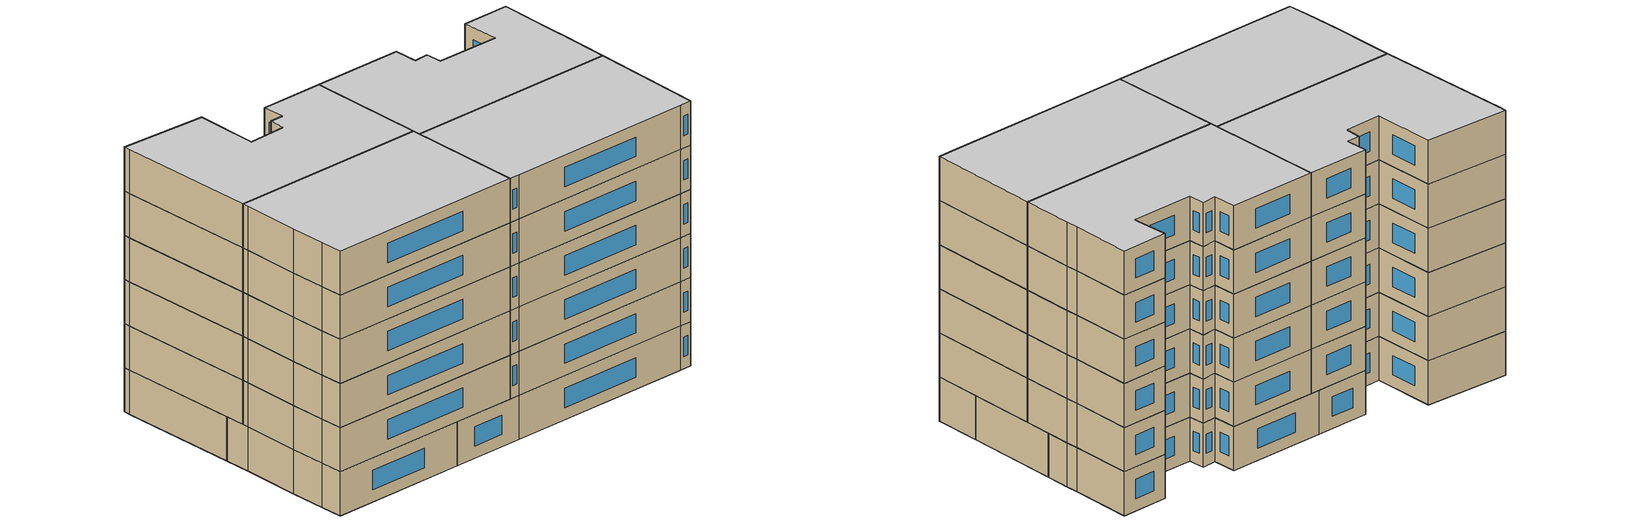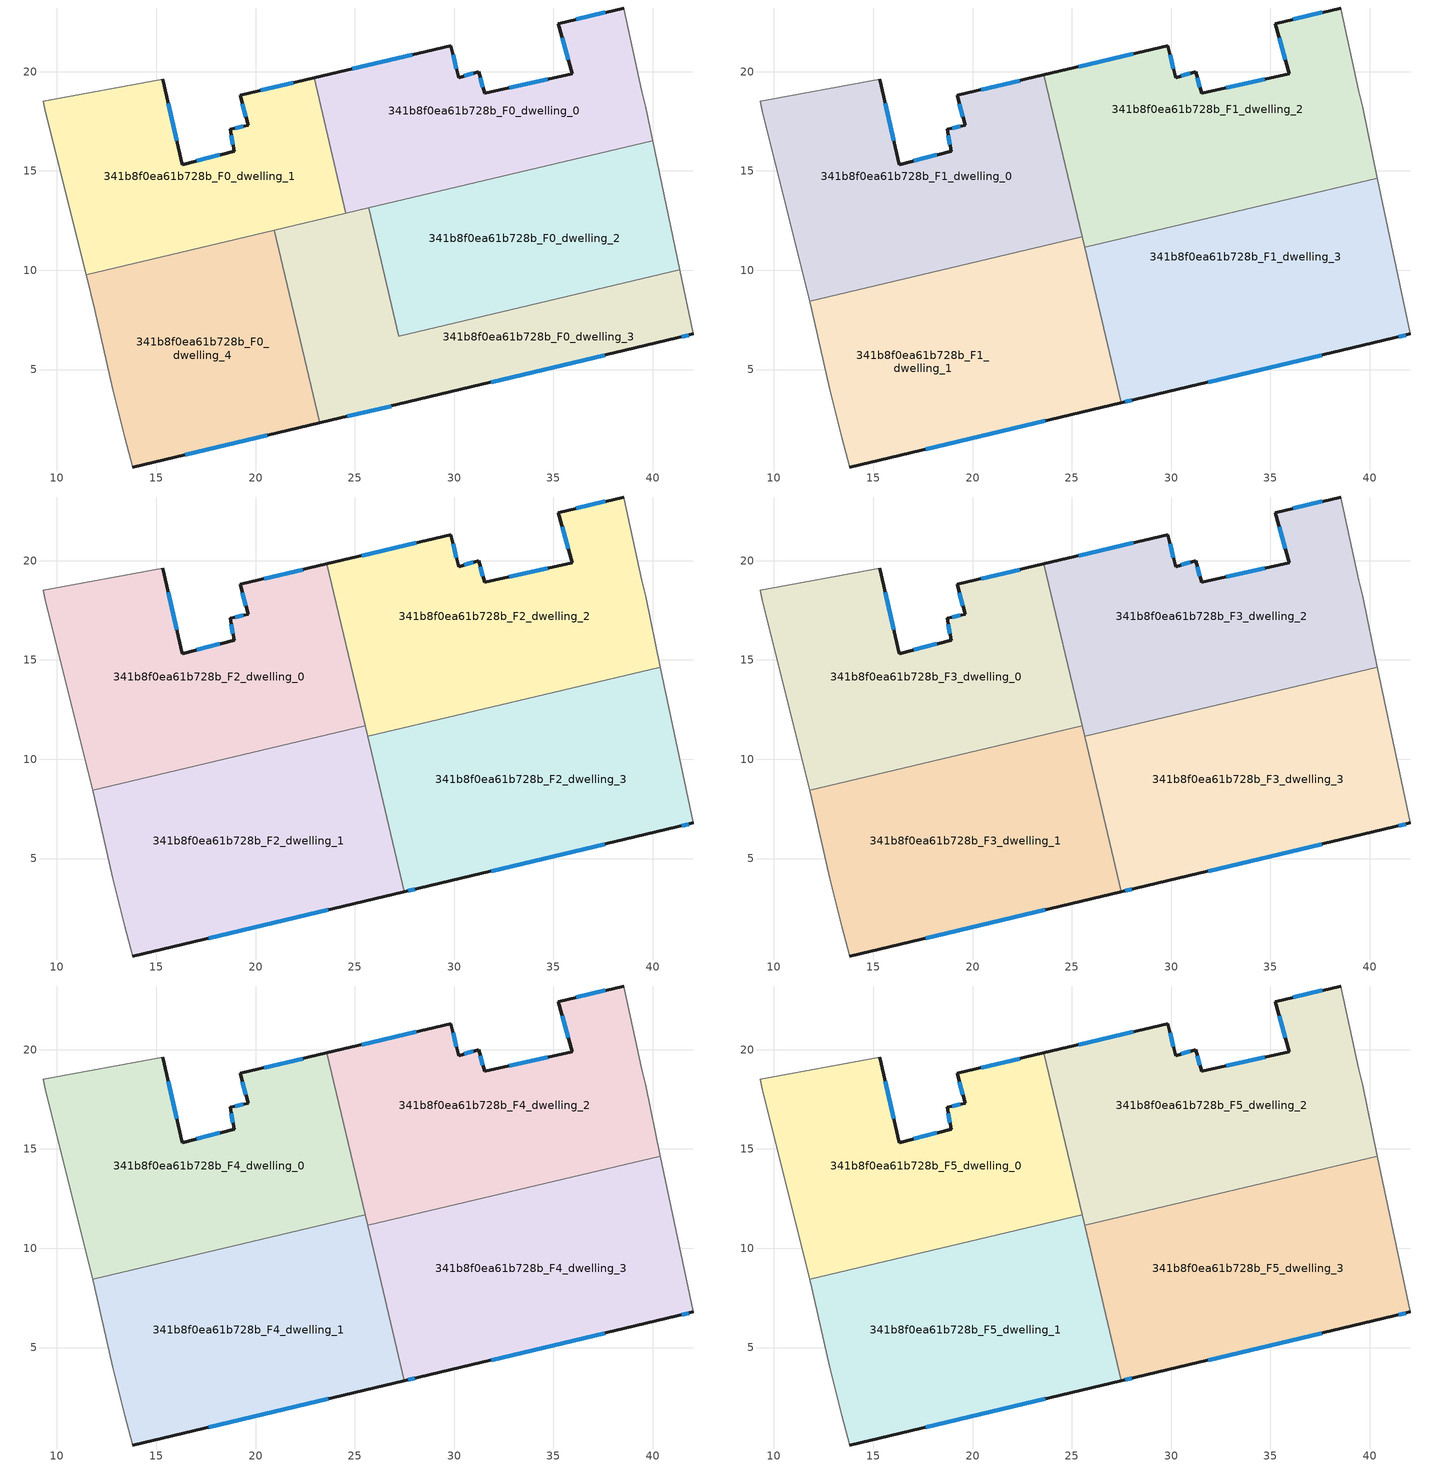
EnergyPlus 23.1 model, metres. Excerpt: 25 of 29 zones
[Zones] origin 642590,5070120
341b8f0ea61b728b_F0_dwelling_0
 floor ground (EU_floor_Construction): 39.99,16.51 39.64,18.2 39.44,19 38.54,23.21 35.23,22.41 35.94,19.91 31.53,18.91 31.23,20.01 30.23,19.71 29.83,21.31 22.95,19.69 24.55,12.87 z0
 wall outside (EU_wall_Construction): 22.95,19.69 29.83,21.31 30.23,19.71 31.23,20.01 31.53,18.91 35.94,19.91 35.23,22.41 38.54,23.21 z0:3
 wall to 341b8f0ea61b728b_F0_dwelling_1 (EU_wall_Construction): 24.55,12.87 22.95,19.69 z0:3
 wall adiabatic (EU_wall_Construction): 38.54,23.21 39.44,19 39.64,18.2 39.99,16.51 z0:3
 wall to 341b8f0ea61b728b_F0_dwelling_2 (EU_wall_Construction): 39.99,16.51 25.69,13.14 z0:3
 wall to 341b8f0ea61b728b_F0_dwelling_3 (EU_wall_Construction): 25.69,13.14 24.55,12.87 z0:3
 window (EU_Window_Construction): 24.88,20.14 27.9,20.85 / 29.94,20.86 30.12,20.15 / 30.51,19.79 30.95,19.92 / 31.32,19.7 31.45,19.21 / 32.77,19.19 34.7,19.62 / 35.74,20.61 35.43,21.71 / 36.16,22.63 37.61,22.98 z0.84:2.16
341b8f0ea61b728b_F0_dwelling_1
 floor ground (EU_floor_Construction): 24.55,12.87 22.95,19.69 19.22,18.81 19.62,17.31 18.72,17.11 18.92,16.01 16.32,15.31 15.32,19.61 9.32,18.51 9.42,18.01 11.47,9.79 z0
 wall outside (EU_wall_Construction): 15.32,19.61 16.32,15.31 18.92,16.01 18.72,17.11 19.62,17.31 19.22,18.81 22.95,19.69 z0:3
 wall adiabatic (EU_wall_Construction): 11.47,9.79 9.42,18.01 9.32,18.51 15.32,19.61 z0:3
 wall to 341b8f0ea61b728b_F0_dwelling_4 (EU_wall_Construction): 20.93,12.02 11.47,9.79 z0:3
 wall to 341b8f0ea61b728b_F0_dwelling_3 (EU_wall_Construction): 24.55,12.87 20.94,12.02 z0:3
 window (EU_Window_Construction): 15.6,18.41 16.04,16.51 / 17.05,15.5 18.19,15.81 / 18.87,16.31 18.78,16.8 / 18.97,17.16 19.37,17.25 / 19.51,17.73 19.34,18.39 / 20.27,19.05 21.9,19.44 z0.84:2.16
341b8f0ea61b728b_F0_dwelling_2
 floor ground (EU_floor_Construction): 41.36,10.02 39.99,16.51 25.69,13.14 27.21,6.69 z0
 wall to 341b8f0ea61b728b_F0_dwelling_3 (EU_wall_Construction): 41.36,10.02 27.21,6.69 25.69,13.14 z0:3
 wall adiabatic (EU_wall_Construction): 39.99,16.51 41.36,10.02 z0:3
341b8f0ea61b728b_F0_dwelling_3
 floor ground (EU_floor_Construction): 41.23,6.59 42.04,6.79 41.36,10.02 27.21,6.69 25.69,13.14 20.94,12.02 23.22,2.32 28.22,3.5 z0
 wall outside (EU_wall_Construction): 42.04,6.79 41.23,6.59 28.22,3.5 23.22,2.32 z0:3
 wall adiabatic (EU_wall_Construction): 41.36,10.02 42.04,6.79 z0:3
 wall to 341b8f0ea61b728b_F0_dwelling_4 (EU_wall_Construction): 23.22,2.32 20.94,12.02 z0:3
 window (EU_Window_Construction): 41.81,6.74 41.46,6.65 / 37.59,5.73 31.87,4.36 / 26.82,3.16 24.63,2.65 z0.84:2.16
341b8f0ea61b728b_F0_dwelling_4
 floor ground (EU_floor_Construction): 23.22,2.32 20.94,12.02 11.47,9.79 11.92,8 12.81,4 13.41,1.6 13.81,0.1 z0
 wall outside (EU_wall_Construction): 23.22,2.32 13.81,0.1 z0:3
 wall adiabatic (EU_wall_Construction): 13.81,0.1 13.41,1.6 12.81,4 11.92,8 11.47,9.79 z0:3
 window (EU_Window_Construction): 20.59,1.69 16.45,0.72 z0.84:2.16
341b8f0ea61b728b_F1_dwelling_0
 floor to 341b8f0ea61b728b_F0_dwelling_1 (EU_floor_Construction): 24.55,12.87 22.95,19.69 19.22,18.81 19.62,17.31 18.72,17.11 18.92,16.01 16.32,15.31 15.32,19.61 9.32,18.51 9.42,18.01 11.47,9.79 z3
 floor to 341b8f0ea61b728b_F0_dwelling_0 (EU_floor_Construction): 25.21,13.02 23.6,19.84 22.95,19.69 24.55,12.87 z3
 floor to 341b8f0ea61b728b_F0_dwelling_4 (EU_floor_Construction): 21.25,10.67 20.94,12.02 11.47,9.79 11.81,8.44 z3
 floor to 341b8f0ea61b728b_F0_dwelling_3 (EU_floor_Construction): 25.52,11.68 25.21,13.02 20.94,12.02 21.25,10.67 z3
 wall outside (EU_wall_Construction): 15.32,19.61 16.32,15.31 18.92,16.01 18.72,17.11 19.62,17.31 19.22,18.81 23.6,19.84 z3:6
 wall to 341b8f0ea61b728b_F1_dwelling_1 (EU_wall_Construction): 25.53,11.68 11.81,8.44 z3:6
 wall adiabatic (EU_wall_Construction): 11.81,8.44 9.42,18.01 9.32,18.51 15.32,19.61 z3:6
 wall to 341b8f0ea61b728b_F1_dwelling_2 (EU_wall_Construction): 23.6,19.84 25.53,11.68 z3:6
 window (EU_Window_Construction): 20.45,19.1 22.37,19.55 / 15.6,18.41 16.04,16.51 / 17.05,15.5 18.19,15.81 / 18.87,16.31 18.78,16.8 / 18.97,17.16 19.37,17.25 / 19.51,17.73 19.34,18.39 z3.84:5.16
341b8f0ea61b728b_F1_dwelling_1
 floor to 341b8f0ea61b728b_F0_dwelling_4 (EU_floor_Construction): 23.22,2.32 21.25,10.67 11.81,8.44 11.92,8 12.81,4 13.41,1.6 13.81,0.1 z3
 floor to 341b8f0ea61b728b_F0_dwelling_3 (EU_floor_Construction): 27.49,3.32 25.53,11.68 21.25,10.67 23.22,2.32 z3
 wall outside (EU_wall_Construction): 27.49,3.32 13.81,0.1 z3:6
 wall adiabatic (EU_wall_Construction): 13.81,0.1 13.41,1.6 12.81,4 11.92,8 11.81,8.44 z3:6
 wall to 341b8f0ea61b728b_F1_dwelling_3 (EU_wall_Construction): 25.64,11.17 27.49,3.32 z3:6
 wall to 341b8f0ea61b728b_F1_dwelling_2 (EU_wall_Construction): 25.52,11.68 25.64,11.17 z3:6
 window (EU_Window_Construction): 23.66,2.42 17.65,1 z3.84:5.16
341b8f0ea61b728b_F1_dwelling_2
 floor to 341b8f0ea61b728b_F0_dwelling_0 (EU_floor_Construction): 39.99,16.51 39.64,18.2 39.44,19 38.54,23.21 35.23,22.41 35.94,19.91 31.53,18.91 31.23,20.01 30.23,19.71 29.83,21.31 23.6,19.84 25.21,13.02 z3
 floor to 341b8f0ea61b728b_F0_dwelling_2 (EU_floor_Construction): 40.38,14.65 39.99,16.51 25.69,13.14 26.13,11.28 z3
 floor to 341b8f0ea61b728b_F0_dwelling_3 (EU_floor_Construction): 26.13,11.28 25.69,13.14 25.21,13.02 25.64,11.17 z3
 wall outside (EU_wall_Construction): 23.6,19.84 29.83,21.31 30.23,19.71 31.23,20.01 31.53,18.91 35.94,19.91 35.23,22.41 38.54,23.21 z3:6
 wall adiabatic (EU_wall_Construction): 38.54,23.21 39.44,19 39.64,18.2 40.39,14.65 z3:6
 wall to 341b8f0ea61b728b_F1_dwelling_3 (EU_wall_Construction): 40.39,14.65 25.64,11.17 z3:6
 window (EU_Window_Construction): 32.77,19.19 34.7,19.62 / 35.74,20.61 35.43,21.71 / 36.16,22.63 37.61,22.98 / 25.35,20.25 28.08,20.9 / 29.94,20.86 30.12,20.15 / 30.51,19.79 30.95,19.92 / 31.32,19.7 31.45,19.21 z3.84:5.16
341b8f0ea61b728b_F1_dwelling_3
 floor to 341b8f0ea61b728b_F0_dwelling_3 (EU_floor_Construction): 41.23,6.59 42.04,6.79 41.36,10.02 27.21,6.69 26.13,11.28 25.64,11.17 27.49,3.32 28.22,3.5 z3
 floor to 341b8f0ea61b728b_F0_dwelling_2 (EU_floor_Construction): 41.36,10.02 40.38,14.65 26.13,11.28 27.21,6.69 z3
 wall outside (EU_wall_Construction): 42.04,6.79 41.23,6.59 28.22,3.5 27.49,3.32 z3:6
 wall adiabatic (EU_wall_Construction): 40.39,14.65 42.04,6.79 z3:6
 window (EU_Window_Construction): 28.02,3.45 27.7,3.37 / 41.81,6.74 41.46,6.65 / 37.59,5.73 31.87,4.36 z3.84:5.16
341b8f0ea61b728b_F2_dwelling_0
 floor to 341b8f0ea61b728b_F1_dwelling_0 (EU_floor_Construction): 25.53,11.68 23.6,19.84 19.22,18.81 19.62,17.31 18.72,17.11 18.92,16.01 16.32,15.31 15.32,19.61 9.32,18.51 9.42,18.01 11.81,8.44 z6
 wall outside (EU_wall_Construction): 15.32,19.61 16.32,15.31 18.92,16.01 18.72,17.11 19.62,17.31 19.22,18.81 23.6,19.84 z6:9
 wall to 341b8f0ea61b728b_F2_dwelling_1 (EU_wall_Construction): 25.53,11.68 11.81,8.44 z6:9
 wall adiabatic (EU_wall_Construction): 11.81,8.44 9.42,18.01 9.32,18.51 15.32,19.61 z6:9
 wall to 341b8f0ea61b728b_F2_dwelling_2 (EU_wall_Construction): 23.6,19.84 25.53,11.68 z6:9
 window (EU_Window_Construction): 20.45,19.1 22.37,19.55 / 15.6,18.41 16.04,16.51 / 17.05,15.5 18.19,15.81 / 18.87,16.31 18.78,16.8 / 18.97,17.16 19.37,17.25 / 19.51,17.73 19.34,18.39 z6.84:8.16
341b8f0ea61b728b_F2_dwelling_1
 floor to 341b8f0ea61b728b_F1_dwelling_1 (EU_floor_Construction): 27.49,3.32 25.53,11.68 11.81,8.44 11.92,8 12.81,4 13.41,1.6 13.81,0.1 z6
 wall outside (EU_wall_Construction): 27.49,3.32 13.81,0.1 z6:9
 wall adiabatic (EU_wall_Construction): 13.81,0.1 13.41,1.6 12.81,4 11.92,8 11.81,8.44 z6:9
 wall to 341b8f0ea61b728b_F2_dwelling_3 (EU_wall_Construction): 25.64,11.17 27.49,3.32 z6:9
 wall to 341b8f0ea61b728b_F2_dwelling_2 (EU_wall_Construction): 25.52,11.68 25.64,11.17 z6:9
 window (EU_Window_Construction): 23.66,2.42 17.65,1 z6.84:8.16
341b8f0ea61b728b_F2_dwelling_2
 floor to 341b8f0ea61b728b_F1_dwelling_2 (EU_floor_Construction): 40.39,14.65 39.64,18.2 39.44,19 38.54,23.21 35.23,22.41 35.94,19.91 31.53,18.91 31.23,20.01 30.23,19.71 29.83,21.31 23.6,19.84 25.64,11.17 z6
 wall outside (EU_wall_Construction): 23.6,19.84 29.83,21.31 30.23,19.71 31.23,20.01 31.53,18.91 35.94,19.91 35.23,22.41 38.54,23.21 z6:9
 wall adiabatic (EU_wall_Construction): 38.54,23.21 39.44,19 39.64,18.2 40.39,14.65 z6:9
 wall to 341b8f0ea61b728b_F2_dwelling_3 (EU_wall_Construction): 40.39,14.65 25.64,11.17 z6:9
 window (EU_Window_Construction): 32.77,19.19 34.7,19.62 / 35.74,20.61 35.43,21.71 / 36.16,22.63 37.61,22.98 / 25.35,20.25 28.08,20.9 / 29.94,20.86 30.12,20.15 / 30.51,19.79 30.95,19.92 / 31.32,19.7 31.45,19.21 z6.84:8.16
341b8f0ea61b728b_F2_dwelling_3
 floor to 341b8f0ea61b728b_F1_dwelling_3 (EU_floor_Construction): 41.23,6.59 42.04,6.79 40.39,14.65 25.64,11.17 27.49,3.32 28.22,3.5 z6
 wall outside (EU_wall_Construction): 42.04,6.79 41.23,6.59 28.22,3.5 27.49,3.32 z6:9
 wall adiabatic (EU_wall_Construction): 40.39,14.65 42.04,6.79 z6:9
 window (EU_Window_Construction): 28.02,3.45 27.7,3.37 / 41.81,6.74 41.46,6.65 / 37.59,5.73 31.87,4.36 z6.84:8.16
341b8f0ea61b728b_F3_dwelling_0
 floor to 341b8f0ea61b728b_F2_dwelling_0 (EU_floor_Construction): 25.53,11.68 23.6,19.84 19.22,18.81 19.62,17.31 18.72,17.11 18.92,16.01 16.32,15.31 15.32,19.61 9.32,18.51 9.42,18.01 11.81,8.44 z9
 wall outside (EU_wall_Construction): 15.32,19.61 16.32,15.31 18.92,16.01 18.72,17.11 19.62,17.31 19.22,18.81 23.6,19.84 z9:12
 wall to 341b8f0ea61b728b_F3_dwelling_1 (EU_wall_Construction): 25.53,11.68 11.81,8.44 z9:12
 wall adiabatic (EU_wall_Construction): 11.81,8.44 9.42,18.01 9.32,18.51 15.32,19.61 z9:12
 wall to 341b8f0ea61b728b_F3_dwelling_2 (EU_wall_Construction): 23.6,19.84 25.53,11.68 z9:12
 window (EU_Window_Construction): 20.45,19.1 22.37,19.55 / 15.6,18.41 16.04,16.51 / 17.05,15.5 18.19,15.81 / 18.87,16.31 18.78,16.8 / 18.97,17.16 19.37,17.25 / 19.51,17.73 19.34,18.39 z9.84:11.16
341b8f0ea61b728b_F3_dwelling_1
 floor to 341b8f0ea61b728b_F2_dwelling_1 (EU_floor_Construction): 27.49,3.32 25.53,11.68 11.81,8.44 11.92,8 12.81,4 13.41,1.6 13.81,0.1 z9
 wall outside (EU_wall_Construction): 27.49,3.32 13.81,0.1 z9:12
 wall adiabatic (EU_wall_Construction): 13.81,0.1 13.41,1.6 12.81,4 11.92,8 11.81,8.44 z9:12
 wall to 341b8f0ea61b728b_F3_dwelling_3 (EU_wall_Construction): 25.64,11.17 27.49,3.32 z9:12
 wall to 341b8f0ea61b728b_F3_dwelling_2 (EU_wall_Construction): 25.52,11.68 25.64,11.17 z9:12
 window (EU_Window_Construction): 23.66,2.42 17.65,1 z9.84:11.16
341b8f0ea61b728b_F3_dwelling_2
 floor to 341b8f0ea61b728b_F2_dwelling_2 (EU_floor_Construction): 40.39,14.65 39.64,18.2 39.44,19 38.54,23.21 35.23,22.41 35.94,19.91 31.53,18.91 31.23,20.01 30.23,19.71 29.83,21.31 23.6,19.84 25.64,11.17 z9
 wall outside (EU_wall_Construction): 23.6,19.84 29.83,21.31 30.23,19.71 31.23,20.01 31.53,18.91 35.94,19.91 35.23,22.41 38.54,23.21 z9:12
 wall adiabatic (EU_wall_Construction): 38.54,23.21 39.44,19 39.64,18.2 40.39,14.65 z9:12
 wall to 341b8f0ea61b728b_F3_dwelling_3 (EU_wall_Construction): 40.39,14.65 25.64,11.17 z9:12
 window (EU_Window_Construction): 32.77,19.19 34.7,19.62 / 35.74,20.61 35.43,21.71 / 36.16,22.63 37.61,22.98 / 25.35,20.25 28.08,20.9 / 29.94,20.86 30.12,20.15 / 30.51,19.79 30.95,19.92 / 31.32,19.7 31.45,19.21 z9.84:11.16
341b8f0ea61b728b_F3_dwelling_3
 floor to 341b8f0ea61b728b_F2_dwelling_3 (EU_floor_Construction): 41.23,6.59 42.04,6.79 40.39,14.65 25.64,11.17 27.49,3.32 28.22,3.5 z9
 wall outside (EU_wall_Construction): 42.04,6.79 41.23,6.59 28.22,3.5 27.49,3.32 z9:12
 wall adiabatic (EU_wall_Construction): 40.39,14.65 42.04,6.79 z9:12
 window (EU_Window_Construction): 28.02,3.45 27.7,3.37 / 41.81,6.74 41.46,6.65 / 37.59,5.73 31.87,4.36 z9.84:11.16
341b8f0ea61b728b_F4_dwelling_0
 floor to 341b8f0ea61b728b_F3_dwelling_0 (EU_floor_Construction): 25.53,11.68 23.6,19.84 19.22,18.81 19.62,17.31 18.72,17.11 18.92,16.01 16.32,15.31 15.32,19.61 9.32,18.51 9.42,18.01 11.81,8.44 z12
 wall outside (EU_wall_Construction): 15.32,19.61 16.32,15.31 18.92,16.01 18.72,17.11 19.62,17.31 19.22,18.81 23.6,19.84 z12:15
 wall to 341b8f0ea61b728b_F4_dwelling_1 (EU_wall_Construction): 25.53,11.68 11.81,8.44 z12:15
 wall adiabatic (EU_wall_Construction): 11.81,8.44 9.42,18.01 9.32,18.51 15.32,19.61 z12:15
 wall to 341b8f0ea61b728b_F4_dwelling_2 (EU_wall_Construction): 23.6,19.84 25.53,11.68 z12:15
 window (EU_Window_Construction): 20.45,19.1 22.37,19.55 / 15.6,18.41 16.04,16.51 / 17.05,15.5 18.19,15.81 / 18.87,16.31 18.78,16.8 / 18.97,17.16 19.37,17.25 / 19.51,17.73 19.34,18.39 z12.84:14.16
341b8f0ea61b728b_F4_dwelling_1
 floor to 341b8f0ea61b728b_F3_dwelling_1 (EU_floor_Construction): 27.49,3.32 25.53,11.68 11.81,8.44 11.92,8 12.81,4 13.41,1.6 13.81,0.1 z12
 wall outside (EU_wall_Construction): 27.49,3.32 13.81,0.1 z12:15
 wall adiabatic (EU_wall_Construction): 13.81,0.1 13.41,1.6 12.81,4 11.92,8 11.81,8.44 z12:15
 wall to 341b8f0ea61b728b_F4_dwelling_3 (EU_wall_Construction): 25.64,11.17 27.49,3.32 z12:15
 wall to 341b8f0ea61b728b_F4_dwelling_2 (EU_wall_Construction): 25.52,11.68 25.64,11.17 z12:15
 window (EU_Window_Construction): 23.66,2.42 17.65,1 z12.84:14.16
341b8f0ea61b728b_F4_dwelling_2
 floor to 341b8f0ea61b728b_F3_dwelling_2 (EU_floor_Construction): 40.39,14.65 39.64,18.2 39.44,19 38.54,23.21 35.23,22.41 35.94,19.91 31.53,18.91 31.23,20.01 30.23,19.71 29.83,21.31 23.6,19.84 25.64,11.17 z12
 wall outside (EU_wall_Construction): 23.6,19.84 29.83,21.31 30.23,19.71 31.23,20.01 31.53,18.91 35.94,19.91 35.23,22.41 38.54,23.21 z12:15
 wall adiabatic (EU_wall_Construction): 38.54,23.21 39.44,19 39.64,18.2 40.39,14.65 z12:15
 wall to 341b8f0ea61b728b_F4_dwelling_3 (EU_wall_Construction): 40.39,14.65 25.64,11.17 z12:15
 window (EU_Window_Construction): 32.77,19.19 34.7,19.62 / 35.74,20.61 35.43,21.71 / 36.16,22.63 37.61,22.98 / 25.35,20.25 28.08,20.9 / 29.94,20.86 30.12,20.15 / 30.51,19.79 30.95,19.92 / 31.32,19.7 31.45,19.21 z12.84:14.16
341b8f0ea61b728b_F4_dwelling_3
 floor to 341b8f0ea61b728b_F3_dwelling_3 (EU_floor_Construction): 41.23,6.59 42.04,6.79 40.39,14.65 25.64,11.17 27.49,3.32 28.22,3.5 z12
 wall outside (EU_wall_Construction): 42.04,6.79 41.23,6.59 28.22,3.5 27.49,3.32 z12:15
 wall adiabatic (EU_wall_Construction): 40.39,14.65 42.04,6.79 z12:15
 window (EU_Window_Construction): 28.02,3.45 27.7,3.37 / 41.81,6.74 41.46,6.65 / 37.59,5.73 31.87,4.36 z12.84:14.16
341b8f0ea61b728b_F5_dwelling_0
 floor to 341b8f0ea61b728b_F4_dwelling_0 (EU_floor_Construction): 25.53,11.68 23.6,19.84 19.22,18.81 19.62,17.31 18.72,17.11 18.92,16.01 16.32,15.31 15.32,19.61 9.32,18.51 9.42,18.01 11.81,8.44 z15
 wall outside (EU_wall_Construction): 15.32,19.61 16.32,15.31 18.92,16.01 18.72,17.11 19.62,17.31 19.22,18.81 23.6,19.84 z15:18
 wall to 341b8f0ea61b728b_F5_dwelling_1 (EU_wall_Construction): 25.53,11.68 11.81,8.44 z15:18
 wall adiabatic (EU_wall_Construction): 11.81,8.44 9.42,18.01 9.32,18.51 15.32,19.61 z15:18
 wall to 341b8f0ea61b728b_F5_dwelling_2 (EU_wall_Construction): 23.6,19.84 25.53,11.68 z15:18
 window (EU_Window_Construction): 20.45,19.1 22.37,19.55 / 15.6,18.41 16.04,16.51 / 17.05,15.5 18.19,15.81 / 18.87,16.31 18.78,16.8 / 18.97,17.16 19.37,17.25 / 19.51,17.73 19.34,18.39 z15.84:17.16
 ceiling to 341b8f0ea61b728b_F6_dwelling_0 (EU_floor_Construction): 23.6,19.84 25.53,11.68 11.81,8.44 9.42,18.01 9.32,18.51 15.32,19.61 16.32,15.31 18.92,16.01 18.72,17.11 19.62,17.31 19.22,18.81 z18
341b8f0ea61b728b_F5_dwelling_1
 floor to 341b8f0ea61b728b_F4_dwelling_1 (EU_floor_Construction): 27.49,3.32 25.53,11.68 11.81,8.44 11.92,8 12.81,4 13.41,1.6 13.81,0.1 z15
 wall outside (EU_wall_Construction): 27.49,3.32 13.81,0.1 z15:18
 wall adiabatic (EU_wall_Construction): 13.81,0.1 13.41,1.6 12.81,4 11.92,8 11.81,8.44 z15:18
 wall to 341b8f0ea61b728b_F5_dwelling_3 (EU_wall_Construction): 25.64,11.17 27.49,3.32 z15:18
 wall to 341b8f0ea61b728b_F5_dwelling_2 (EU_wall_Construction): 25.52,11.68 25.64,11.17 z15:18
 window (EU_Window_Construction): 23.66,2.42 17.65,1 z15.84:17.16
 ceiling to 341b8f0ea61b728b_F6_dwelling_1 (EU_floor_Construction): 25.53,11.68 27.49,3.32 13.81,0.1 13.41,1.6 12.81,4 11.92,8 11.81,8.44 z18
341b8f0ea61b728b_F5_dwelling_2
 floor to 341b8f0ea61b728b_F4_dwelling_2 (EU_floor_Construction): 40.39,14.65 39.64,18.2 39.44,19 38.54,23.21 35.23,22.41 35.94,19.91 31.53,18.91 31.23,20.01 30.23,19.71 29.83,21.31 23.6,19.84 25.64,11.17 z15
 wall outside (EU_wall_Construction): 23.6,19.84 29.83,21.31 30.23,19.71 31.23,20.01 31.53,18.91 35.94,19.91 35.23,22.41 38.54,23.21 z15:18
 wall adiabatic (EU_wall_Construction): 38.54,23.21 39.44,19 39.64,18.2 40.39,14.65 z15:18
 wall to 341b8f0ea61b728b_F5_dwelling_3 (EU_wall_Construction): 40.39,14.65 25.64,11.17 z15:18
 window (EU_Window_Construction): 32.77,19.19 34.7,19.62 / 35.74,20.61 35.43,21.71 / 36.16,22.63 37.61,22.98 / 25.35,20.25 28.08,20.9 / 29.94,20.86 30.12,20.15 / 30.51,19.79 30.95,19.92 / 31.32,19.7 31.45,19.21 z15.84:17.16
 ceiling to 341b8f0ea61b728b_F6_dwelling_2 (EU_floor_Construction): 38.54,23.21 39.44,19 39.64,18.2 40.39,14.65 25.64,11.17 23.6,19.84 29.83,21.31 30.23,19.71 31.23,20.01 31.53,18.91 35.94,19.91 35.23,22.41 z18
341b8f0ea61b728b_F5_dwelling_3
 floor to 341b8f0ea61b728b_F4_dwelling_3 (EU_floor_Construction): 41.23,6.59 42.04,6.79 40.39,14.65 25.64,11.17 27.49,3.32 28.22,3.5 z15
 wall outside (EU_wall_Construction): 42.04,6.79 41.23,6.59 28.22,3.5 27.49,3.32 z15:18
 wall adiabatic (EU_wall_Construction): 40.39,14.65 42.04,6.79 z15:18
 window (EU_Window_Construction): 28.02,3.45 27.7,3.37 / 41.81,6.74 41.46,6.65 / 37.59,5.73 31.87,4.36 z15.84:17.16
 ceiling to 341b8f0ea61b728b_F6_dwelling_3 (EU_floor_Construction): 40.39,14.65 42.04,6.79 41.23,6.59 28.22,3.5 27.49,3.32 25.64,11.17 z18
[Building]
EU S2 Campaign: North Axis=0; Terrain=City; Solar Distribution=FullExterior
[Site:Location]
Lyon-Bron: Latitude=45.75; Longitude=5; Time Zone=1; Elevation=198
[SizingPeriod:WeatherFileDays]
AnnualSizingPeriod: Begin Month=1; Begin Day of Month=1; End Month=12; End Day of Month=31; Day of Week for Start Day=Monday; Use Weather File Daylight Saving Period=No; Use Weather File Rain and Snow Indicators=No
[MATERIAL]
EU_InternalMass_Material: Roughness=MediumRough; Thickness=0.1; Conductivity=1; Density=1800; Specific Heat=900; Thermal Absorptance=0.9; Solar Absorptance=0.7; Visible Absorptance=0.7
[MATERIAL:NOMASS] Roughness=MediumRough; Thermal Absorptance=0.9; Solar Absorptance=0.7; Visible Absorptance=0.7
Name | Thermal Resistance
EU_wall_NoMass | 0.776494
EU_floor_NoMass | 0.421597
[WINDOWMATERIAL:SIMPLEGLAZINGSYSTEM]
EU_Window_SimpleGlazing: UFactor=4.24961; Solar Heat Gain Coefficient=0.83; Visible Transmittance=0.83
[CONSTRUCTION]
EU_wall_Construction: EU_wall_NoMass
EU_floor_Construction: EU_floor_NoMass
EU_InternalMass_Construction: EU_InternalMass_Material
EU_Window_Construction: EU_Window_SimpleGlazing
[ZONE] Type=1; Multiplier=1; Ceiling Height=autocalculate; Floor Area=autocalculate; Part of Total Floor Area=Yes
Name | Volume
341b8f0ea61b728b_F0_dwelling_0 | 290.579
341b8f0ea61b728b_F1_dwelling_0; 341b8f0ea61b728b_F2_dwelling_0; 341b8f0ea61b728b_F3_dwelling_0; 341b8f0ea61b728b_F4_dwelling_0; 341b8f0ea61b728b_F5_dwelling_0 | 363.249
341b8f0ea61b728b_F0_dwelling_1 | 290.573
341b8f0ea61b728b_F1_dwelling_1; 341b8f0ea61b728b_F2_dwelling_1; 341b8f0ea61b728b_F3_dwelling_1; 341b8f0ea61b728b_F4_dwelling_1; 341b8f0ea61b728b_F5_dwelling_1 | 363.256
341b8f0ea61b728b_F0_dwelling_2 | 290.604
341b8f0ea61b728b_F1_dwelling_2; 341b8f0ea61b728b_F2_dwelling_2; 341b8f0ea61b728b_F3_dwelling_2; 341b8f0ea61b728b_F4_dwelling_2; 341b8f0ea61b728b_F5_dwelling_2 | 363.246
341b8f0ea61b728b_F0_dwelling_3 | 290.622
341b8f0ea61b728b_F1_dwelling_3; 341b8f0ea61b728b_F2_dwelling_3; 341b8f0ea61b728b_F3_dwelling_3; 341b8f0ea61b728b_F4_dwelling_3; 341b8f0ea61b728b_F5_dwelling_3 | 363.248
341b8f0ea61b728b_F0_dwelling_4 | 290.597
[INTERNALMASS] Construction=EU_InternalMass_Construction
Name | Zone or ZoneList | Surface Area
341b8f0ea61b728b_F0_dwelling_0_EU_InternalMass | 341b8f0ea61b728b_F0_dwelling_0 | 96.8589
341b8f0ea61b728b_F0_dwelling_1_EU_InternalMass | 341b8f0ea61b728b_F0_dwelling_1 | 96.8573
341b8f0ea61b728b_F0_dwelling_2_EU_InternalMass | 341b8f0ea61b728b_F0_dwelling_2 | 96.8692
341b8f0ea61b728b_F0_dwelling_3_EU_InternalMass | 341b8f0ea61b728b_F0_dwelling_3 | 96.8736
341b8f0ea61b728b_F0_dwelling_4_EU_InternalMass | 341b8f0ea61b728b_F0_dwelling_4 | 96.8661
341b8f0ea61b728b_F1_dwelling_0_EU_InternalMass | 341b8f0ea61b728b_F1_dwelling_0 | 121.084
341b8f0ea61b728b_F1_dwelling_1_EU_InternalMass | 341b8f0ea61b728b_F1_dwelling_1 | 121.086
341b8f0ea61b728b_F1_dwelling_2_EU_InternalMass | 341b8f0ea61b728b_F1_dwelling_2 | 121.082
341b8f0ea61b728b_F1_dwelling_3_EU_InternalMass | 341b8f0ea61b728b_F1_dwelling_3 | 121.082
341b8f0ea61b728b_F2_dwelling_0_EU_InternalMass | 341b8f0ea61b728b_F2_dwelling_0 | 121.084
341b8f0ea61b728b_F2_dwelling_1_EU_InternalMass | 341b8f0ea61b728b_F2_dwelling_1 | 121.086
341b8f0ea61b728b_F2_dwelling_2_EU_InternalMass | 341b8f0ea61b728b_F2_dwelling_2 | 121.082
341b8f0ea61b728b_F2_dwelling_3_EU_InternalMass | 341b8f0ea61b728b_F2_dwelling_3 | 121.082
341b8f0ea61b728b_F3_dwelling_0_EU_InternalMass | 341b8f0ea61b728b_F3_dwelling_0 | 121.084
341b8f0ea61b728b_F3_dwelling_1_EU_InternalMass | 341b8f0ea61b728b_F3_dwelling_1 | 121.086
341b8f0ea61b728b_F3_dwelling_2_EU_InternalMass | 341b8f0ea61b728b_F3_dwelling_2 | 121.082
341b8f0ea61b728b_F3_dwelling_3_EU_InternalMass | 341b8f0ea61b728b_F3_dwelling_3 | 121.082
341b8f0ea61b728b_F4_dwelling_0_EU_InternalMass | 341b8f0ea61b728b_F4_dwelling_0 | 121.084
341b8f0ea61b728b_F4_dwelling_1_EU_InternalMass | 341b8f0ea61b728b_F4_dwelling_1 | 121.086
341b8f0ea61b728b_F4_dwelling_2_EU_InternalMass | 341b8f0ea61b728b_F4_dwelling_2 | 121.082
341b8f0ea61b728b_F4_dwelling_3_EU_InternalMass | 341b8f0ea61b728b_F4_dwelling_3 | 121.082
341b8f0ea61b728b_F5_dwelling_0_EU_InternalMass | 341b8f0ea61b728b_F5_dwelling_0 | 121.084
341b8f0ea61b728b_F5_dwelling_1_EU_InternalMass | 341b8f0ea61b728b_F5_dwelling_1 | 121.086
341b8f0ea61b728b_F5_dwelling_2_EU_InternalMass | 341b8f0ea61b728b_F5_dwelling_2 | 121.082
341b8f0ea61b728b_F5_dwelling_3_EU_InternalMass | 341b8f0ea61b728b_F5_dwelling_3 | 121.082
[OTHEREQUIPMENT] Fuel Type=Electricity; Design Level Calculation Method=Watts/Area; Power per Zone Floor Area=1; Fraction Latent=0; Fraction Radiant=0; Fraction Lost=0; Carbon Dioxide Generation Rate=0; EndUse Subcategory=EU_Step8_InternalGains
Name | Zone or ZoneList or Space or SpaceList | Schedule
EU_Step8_InternalGain_341b8f0ea61b728b_F0_dwelling_0_f000 | 341b8f0ea61b728b_F0_dwelling_0 | EU_Step8_GainSchedule_341b8f0ea61b728b_F0_dwelling_0_f000
EU_Step8_InternalGain_341b8f0ea61b728b_F0_dwelling_1_f000 | 341b8f0ea61b728b_F0_dwelling_1 | EU_Step8_GainSchedule_341b8f0ea61b728b_F0_dwelling_1_f000
EU_Step8_InternalGain_341b8f0ea61b728b_F0_dwelling_2_f000 | 341b8f0ea61b728b_F0_dwelling_2 | EU_Step8_GainSchedule_341b8f0ea61b728b_F0_dwelling_2_f000
EU_Step8_InternalGain_341b8f0ea61b728b_F0_dwelling_3_f000 | 341b8f0ea61b728b_F0_dwelling_3 | EU_Step8_GainSchedule_341b8f0ea61b728b_F0_dwelling_3_f000
EU_Step8_InternalGain_341b8f0ea61b728b_F0_dwelling_4_f000 | 341b8f0ea61b728b_F0_dwelling_4 | EU_Step8_GainSchedule_341b8f0ea61b728b_F0_dwelling_4_f000
EU_Step8_InternalGain_341b8f0ea61b728b_F1_dwelling_0_f000 | 341b8f0ea61b728b_F1_dwelling_0 | EU_Step8_GainSchedule_341b8f0ea61b728b_F1_dwelling_0_f000
EU_Step8_InternalGain_341b8f0ea61b728b_F1_dwelling_1_f000 | 341b8f0ea61b728b_F1_dwelling_1 | EU_Step8_GainSchedule_341b8f0ea61b728b_F1_dwelling_1_f000
EU_Step8_InternalGain_341b8f0ea61b728b_F1_dwelling_2_f000 | 341b8f0ea61b728b_F1_dwelling_2 | EU_Step8_GainSchedule_341b8f0ea61b728b_F1_dwelling_2_f000
EU_Step8_InternalGain_341b8f0ea61b728b_F1_dwelling_3_f000 | 341b8f0ea61b728b_F1_dwelling_3 | EU_Step8_GainSchedule_341b8f0ea61b728b_F1_dwelling_3_f000
EU_Step8_InternalGain_341b8f0ea61b728b_F2_dwelling_0_f000 | 341b8f0ea61b728b_F2_dwelling_0 | EU_Step8_GainSchedule_341b8f0ea61b728b_F2_dwelling_0_f000
EU_Step8_InternalGain_341b8f0ea61b728b_F2_dwelling_1_f000 | 341b8f0ea61b728b_F2_dwelling_1 | EU_Step8_GainSchedule_341b8f0ea61b728b_F2_dwelling_1_f000
EU_Step8_InternalGain_341b8f0ea61b728b_F2_dwelling_2_f000 | 341b8f0ea61b728b_F2_dwelling_2 | EU_Step8_GainSchedule_341b8f0ea61b728b_F2_dwelling_2_f000
EU_Step8_InternalGain_341b8f0ea61b728b_F2_dwelling_3_f000 | 341b8f0ea61b728b_F2_dwelling_3 | EU_Step8_GainSchedule_341b8f0ea61b728b_F2_dwelling_3_f000
EU_Step8_InternalGain_341b8f0ea61b728b_F3_dwelling_0_f000 | 341b8f0ea61b728b_F3_dwelling_0 | EU_Step8_GainSchedule_341b8f0ea61b728b_F3_dwelling_0_f000
EU_Step8_InternalGain_341b8f0ea61b728b_F3_dwelling_1_f000 | 341b8f0ea61b728b_F3_dwelling_1 | EU_Step8_GainSchedule_341b8f0ea61b728b_F3_dwelling_1_f000
EU_Step8_InternalGain_341b8f0ea61b728b_F3_dwelling_2_f000 | 341b8f0ea61b728b_F3_dwelling_2 | EU_Step8_GainSchedule_341b8f0ea61b728b_F3_dwelling_2_f000
EU_Step8_InternalGain_341b8f0ea61b728b_F3_dwelling_3_f000 | 341b8f0ea61b728b_F3_dwelling_3 | EU_Step8_GainSchedule_341b8f0ea61b728b_F3_dwelling_3_f000
EU_Step8_InternalGain_341b8f0ea61b728b_F4_dwelling_0_f000 | 341b8f0ea61b728b_F4_dwelling_0 | EU_Step8_GainSchedule_341b8f0ea61b728b_F4_dwelling_0_f000
EU_Step8_InternalGain_341b8f0ea61b728b_F4_dwelling_1_f000 | 341b8f0ea61b728b_F4_dwelling_1 | EU_Step8_GainSchedule_341b8f0ea61b728b_F4_dwelling_1_f000
EU_Step8_InternalGain_341b8f0ea61b728b_F4_dwelling_2_f000 | 341b8f0ea61b728b_F4_dwelling_2 | EU_Step8_GainSchedule_341b8f0ea61b728b_F4_dwelling_2_f000
EU_Step8_InternalGain_341b8f0ea61b728b_F4_dwelling_3_f000 | 341b8f0ea61b728b_F4_dwelling_3 | EU_Step8_GainSchedule_341b8f0ea61b728b_F4_dwelling_3_f000
EU_Step8_InternalGain_341b8f0ea61b728b_F5_dwelling_0_f000 | 341b8f0ea61b728b_F5_dwelling_0 | EU_Step8_GainSchedule_341b8f0ea61b728b_F5_dwelling_0_f000
EU_Step8_InternalGain_341b8f0ea61b728b_F5_dwelling_1_f000 | 341b8f0ea61b728b_F5_dwelling_1 | EU_Step8_GainSchedule_341b8f0ea61b728b_F5_dwelling_1_f000
EU_Step8_InternalGain_341b8f0ea61b728b_F5_dwelling_2_f000 | 341b8f0ea61b728b_F5_dwelling_2 | EU_Step8_GainSchedule_341b8f0ea61b728b_F5_dwelling_2_f000
EU_Step8_InternalGain_341b8f0ea61b728b_F5_dwelling_3_f000 | 341b8f0ea61b728b_F5_dwelling_3 | EU_Step8_GainSchedule_341b8f0ea61b728b_F5_dwelling_3_f000
[ZONEVENTILATION:DESIGNFLOWRATE] Schedule=EU_AlwaysOn; Design Flow Rate Calculation Method=AirChanges/Hour; Air Changes per Hour=0.693814; Ventilation Type=Natural; Fan Pressure Rise=0; Fan Total Efficiency=1; Constant Term Coefficient=1; Temperature Term Coefficient=0; Velocity Term Coefficient=0; Velocity Squared Term Coefficient=0; Minimum Indoor Temperature=-100; Maximum Indoor Temperature=100; Delta Temperature=-100; Minimum Outdoor Temperature=-100; Maximum Outdoor Temperature=100; Maximum Wind Speed=40
Name | Zone or ZoneList or Space or SpaceList
EU_ConstantAir_341b8f0ea61b728b_F0_dwelling_0 | 341b8f0ea61b728b_F0_dwelling_0
EU_ConstantAir_341b8f0ea61b728b_F0_dwelling_1 | 341b8f0ea61b728b_F0_dwelling_1
EU_ConstantAir_341b8f0ea61b728b_F0_dwelling_2 | 341b8f0ea61b728b_F0_dwelling_2
EU_ConstantAir_341b8f0ea61b728b_F0_dwelling_3 | 341b8f0ea61b728b_F0_dwelling_3
EU_ConstantAir_341b8f0ea61b728b_F0_dwelling_4 | 341b8f0ea61b728b_F0_dwelling_4
EU_ConstantAir_341b8f0ea61b728b_F1_dwelling_0 | 341b8f0ea61b728b_F1_dwelling_0
EU_ConstantAir_341b8f0ea61b728b_F1_dwelling_1 | 341b8f0ea61b728b_F1_dwelling_1
EU_ConstantAir_341b8f0ea61b728b_F1_dwelling_2 | 341b8f0ea61b728b_F1_dwelling_2
EU_ConstantAir_341b8f0ea61b728b_F1_dwelling_3 | 341b8f0ea61b728b_F1_dwelling_3
EU_ConstantAir_341b8f0ea61b728b_F2_dwelling_0 | 341b8f0ea61b728b_F2_dwelling_0
EU_ConstantAir_341b8f0ea61b728b_F2_dwelling_1 | 341b8f0ea61b728b_F2_dwelling_1
EU_ConstantAir_341b8f0ea61b728b_F2_dwelling_2 | 341b8f0ea61b728b_F2_dwelling_2
EU_ConstantAir_341b8f0ea61b728b_F2_dwelling_3 | 341b8f0ea61b728b_F2_dwelling_3
EU_ConstantAir_341b8f0ea61b728b_F3_dwelling_0 | 341b8f0ea61b728b_F3_dwelling_0
EU_ConstantAir_341b8f0ea61b728b_F3_dwelling_1 | 341b8f0ea61b728b_F3_dwelling_1
EU_ConstantAir_341b8f0ea61b728b_F3_dwelling_2 | 341b8f0ea61b728b_F3_dwelling_2
EU_ConstantAir_341b8f0ea61b728b_F3_dwelling_3 | 341b8f0ea61b728b_F3_dwelling_3
EU_ConstantAir_341b8f0ea61b728b_F4_dwelling_0 | 341b8f0ea61b728b_F4_dwelling_0
EU_ConstantAir_341b8f0ea61b728b_F4_dwelling_1 | 341b8f0ea61b728b_F4_dwelling_1
EU_ConstantAir_341b8f0ea61b728b_F4_dwelling_2 | 341b8f0ea61b728b_F4_dwelling_2
EU_ConstantAir_341b8f0ea61b728b_F4_dwelling_3 | 341b8f0ea61b728b_F4_dwelling_3
EU_ConstantAir_341b8f0ea61b728b_F5_dwelling_0 | 341b8f0ea61b728b_F5_dwelling_0
EU_ConstantAir_341b8f0ea61b728b_F5_dwelling_1 | 341b8f0ea61b728b_F5_dwelling_1
EU_ConstantAir_341b8f0ea61b728b_F5_dwelling_2 | 341b8f0ea61b728b_F5_dwelling_2
EU_ConstantAir_341b8f0ea61b728b_F5_dwelling_3 | 341b8f0ea61b728b_F5_dwelling_3
[HVACTEMPLATE:THERMOSTAT] Constant Heating Setpoint=20; Constant Cooling Setpoint=50
EU_HeatOnly_341b8f0ea61b728b_F0_dwelling_0; EU_HeatOnly_341b8f0ea61b728b_F0_dwelling_1; EU_HeatOnly_341b8f0ea61b728b_F0_dwelling_2; EU_HeatOnly_341b8f0ea61b728b_F0_dwelling_3; EU_HeatOnly_341b8f0ea61b728b_F0_dwelling_4; EU_HeatOnly_341b8f0ea61b728b_F1_dwelling_0; EU_HeatOnly_341b8f0ea61b728b_F1_dwelling_1; EU_HeatOnly_341b8f0ea61b728b_F1_dwelling_2; EU_HeatOnly_341b8f0ea61b728b_F1_dwelling_3; EU_HeatOnly_341b8f0ea61b728b_F2_dwelling_0; EU_HeatOnly_341b8f0ea61b728b_F2_dwelling_1; EU_HeatOnly_341b8f0ea61b728b_F2_dwelling_2; EU_HeatOnly_341b8f0ea61b728b_F2_dwelling_3; EU_HeatOnly_341b8f0ea61b728b_F3_dwelling_0; EU_HeatOnly_341b8f0ea61b728b_F3_dwelling_1; EU_HeatOnly_341b8f0ea61b728b_F3_dwelling_2; EU_HeatOnly_341b8f0ea61b728b_F3_dwelling_3; EU_HeatOnly_341b8f0ea61b728b_F4_dwelling_0; EU_HeatOnly_341b8f0ea61b728b_F4_dwelling_1; EU_HeatOnly_341b8f0ea61b728b_F4_dwelling_2; EU_HeatOnly_341b8f0ea61b728b_F4_dwelling_3; EU_HeatOnly_341b8f0ea61b728b_F5_dwelling_0; EU_HeatOnly_341b8f0ea61b728b_F5_dwelling_1; EU_HeatOnly_341b8f0ea61b728b_F5_dwelling_2; EU_HeatOnly_341b8f0ea61b728b_F5_dwelling_3; EU_HeatOnly_341b8f0ea61b728b_F6_dwelling_0; EU_HeatOnly_341b8f0ea61b728b_F6_dwelling_1; EU_HeatOnly_341b8f0ea61b728b_F6_dwelling_2; EU_HeatOnly_341b8f0ea61b728b_F6_dwelling_3
[HVACTEMPLATE:ZONE:IDEALLOADSAIRSYSTEM] System Availability Schedule=EU_AlwaysOn; Maximum Heating Supply Air Temperature=50; Minimum Cooling Supply Air Temperature=13; Maximum Heating Supply Air Humidity Ratio=0.0156; Minimum Cooling Supply Air Humidity Ratio=0.0077; Heating Limit=NoLimit; Cooling Limit=NoLimit; Heating Availability Schedule=EU_AlwaysOn; Cooling Availability Schedule=EU_CoolingOff; Dehumidification Control Type=ConstantSensibleHeatRatio; Cooling Sensible Heat Ratio=0.7; Dehumidification Setpoint=60; Humidification Control Type=None; Humidification Setpoint=30; Outdoor Air Method=None; Outdoor Air Flow Rate per Person=0.00944; Outdoor Air Flow Rate per Zone Floor Area=0; Outdoor Air Flow Rate per Zone=0; Demand Controlled Ventilation Type=None; Outdoor Air Economizer Type=NoEconomizer; Heat Recovery Type=None; Sensible Heat Recovery Effectiveness=0.7; Latent Heat Recovery Effectiveness=0.65
Name | Template Thermostat
341b8f0ea61b728b_F0_dwelling_0 | EU_HeatOnly_341b8f0ea61b728b_F0_dwelling_0
341b8f0ea61b728b_F0_dwelling_1 | EU_HeatOnly_341b8f0ea61b728b_F0_dwelling_1
341b8f0ea61b728b_F0_dwelling_2 | EU_HeatOnly_341b8f0ea61b728b_F0_dwelling_2
341b8f0ea61b728b_F0_dwelling_3 | EU_HeatOnly_341b8f0ea61b728b_F0_dwelling_3
341b8f0ea61b728b_F0_dwelling_4 | EU_HeatOnly_341b8f0ea61b728b_F0_dwelling_4
341b8f0ea61b728b_F1_dwelling_0 | EU_HeatOnly_341b8f0ea61b728b_F1_dwelling_0
341b8f0ea61b728b_F1_dwelling_1 | EU_HeatOnly_341b8f0ea61b728b_F1_dwelling_1
341b8f0ea61b728b_F1_dwelling_2 | EU_HeatOnly_341b8f0ea61b728b_F1_dwelling_2
341b8f0ea61b728b_F1_dwelling_3 | EU_HeatOnly_341b8f0ea61b728b_F1_dwelling_3
341b8f0ea61b728b_F2_dwelling_0 | EU_HeatOnly_341b8f0ea61b728b_F2_dwelling_0
341b8f0ea61b728b_F2_dwelling_1 | EU_HeatOnly_341b8f0ea61b728b_F2_dwelling_1
341b8f0ea61b728b_F2_dwelling_2 | EU_HeatOnly_341b8f0ea61b728b_F2_dwelling_2
341b8f0ea61b728b_F2_dwelling_3 | EU_HeatOnly_341b8f0ea61b728b_F2_dwelling_3
341b8f0ea61b728b_F3_dwelling_0 | EU_HeatOnly_341b8f0ea61b728b_F3_dwelling_0
341b8f0ea61b728b_F3_dwelling_1 | EU_HeatOnly_341b8f0ea61b728b_F3_dwelling_1
341b8f0ea61b728b_F3_dwelling_2 | EU_HeatOnly_341b8f0ea61b728b_F3_dwelling_2
341b8f0ea61b728b_F3_dwelling_3 | EU_HeatOnly_341b8f0ea61b728b_F3_dwelling_3
341b8f0ea61b728b_F4_dwelling_0 | EU_HeatOnly_341b8f0ea61b728b_F4_dwelling_0
341b8f0ea61b728b_F4_dwelling_1 | EU_HeatOnly_341b8f0ea61b728b_F4_dwelling_1
341b8f0ea61b728b_F4_dwelling_2 | EU_HeatOnly_341b8f0ea61b728b_F4_dwelling_2
341b8f0ea61b728b_F4_dwelling_3 | EU_HeatOnly_341b8f0ea61b728b_F4_dwelling_3
341b8f0ea61b728b_F5_dwelling_0 | EU_HeatOnly_341b8f0ea61b728b_F5_dwelling_0
341b8f0ea61b728b_F5_dwelling_1 | EU_HeatOnly_341b8f0ea61b728b_F5_dwelling_1
341b8f0ea61b728b_F5_dwelling_2 | EU_HeatOnly_341b8f0ea61b728b_F5_dwelling_2
341b8f0ea61b728b_F5_dwelling_3 | EU_HeatOnly_341b8f0ea61b728b_F5_dwelling_3
[SIZING:ZONE] Zone Cooling Design Supply Air Temperature Input Method=SupplyAirTemperature; Zone Cooling Design Supply Air Temperature=13; Zone Heating Design Supply Air Temperature Input Method=SupplyAirTemperature; Zone Heating Design Supply Air Temperature=50; Zone Cooling Design Supply Air Humidity Ratio=0.008; Zone Heating Design Supply Air Humidity Ratio=0.008; Cooling Design Air Flow Method=DesignDay; Cooling Design Air Flow Rate=0; Cooling Minimum Air Flow per Zone Floor Area=0.000762; Cooling Minimum Air Flow=0; Cooling Minimum Air Flow Fraction=0.2; Heating Design Air Flow Method=DesignDay; Heating Design Air Flow Rate=0; Heating Maximum Air Flow per Zone Floor Area=0.002032; Heating Maximum Air Flow=0.141576; Heating Maximum Air Flow Fraction=0.3; Account for Dedicated Outdoor Air System=No; Dedicated Outdoor Air System Control Strategy=NeutralSupplyAir; Dedicated Outdoor Air Low Setpoint Temperature for Design=autosize; Dedicated Outdoor Air High Setpoint Temperature for Design=autosize; Zone Load Sizing Method=Sensible Load Only No Latent Load; Zone Latent Cooling Design Supply Air Humidity Ratio Input Method=HumidityRatioDifference; Zone Cooling Design Supply Air Humidity Ratio Difference=0.005; Zone Latent Heating Design Supply Air Humidity Ratio Input Method=HumidityRatioDifference; Zone Humidification Design Supply Air Humidity Ratio Difference=0.005
341b8f0ea61b728b_F0_dwelling_0; 341b8f0ea61b728b_F0_dwelling_1; 341b8f0ea61b728b_F0_dwelling_2; 341b8f0ea61b728b_F0_dwelling_3; 341b8f0ea61b728b_F0_dwelling_4; 341b8f0ea61b728b_F1_dwelling_0; 341b8f0ea61b728b_F1_dwelling_1; 341b8f0ea61b728b_F1_dwelling_2; 341b8f0ea61b728b_F1_dwelling_3; 341b8f0ea61b728b_F2_dwelling_0; 341b8f0ea61b728b_F2_dwelling_1; 341b8f0ea61b728b_F2_dwelling_2; 341b8f0ea61b728b_F2_dwelling_3; 341b8f0ea61b728b_F3_dwelling_0; 341b8f0ea61b728b_F3_dwelling_1; 341b8f0ea61b728b_F3_dwelling_2; 341b8f0ea61b728b_F3_dwelling_3; 341b8f0ea61b728b_F4_dwelling_0; 341b8f0ea61b728b_F4_dwelling_1; 341b8f0ea61b728b_F4_dwelling_2; 341b8f0ea61b728b_F4_dwelling_3; 341b8f0ea61b728b_F5_dwelling_0; 341b8f0ea61b728b_F5_dwelling_1; 341b8f0ea61b728b_F5_dwelling_2; 341b8f0ea61b728b_F5_dwelling_3
[SCHEDULE:CONSTANT]
Name | Hourly Value
EU_AlwaysOn | 1
EU_CoolingOff | 0
[SCHEDULE:FILE] Column Number=1; Rows to Skip at Top=0; Number of Hours of Data=8760; Column Separator=Comma; Interpolate to Timestep=No; Minutes per Item=60; Adjust Schedule for Daylight Savings=Yes
Name | File
EU_Step8_GainSchedule_341b8f0ea61b728b_F0_dwelling_0_f000 | ../../schedules/341b8f0ea61b728b/341b8f0ea61b728b_F0_dwelling_0_f000_gain.csv
EU_Step8_GainSchedule_341b8f0ea61b728b_F0_dwelling_1_f000 | ../../schedules/341b8f0ea61b728b/341b8f0ea61b728b_F0_dwelling_1_f000_gain.csv
EU_Step8_GainSchedule_341b8f0ea61b728b_F0_dwelling_2_f000 | ../../schedules/341b8f0ea61b728b/341b8f0ea61b728b_F0_dwelling_2_f000_gain.csv
EU_Step8_GainSchedule_341b8f0ea61b728b_F0_dwelling_3_f000 | ../../schedules/341b8f0ea61b728b/341b8f0ea61b728b_F0_dwelling_3_f000_gain.csv
EU_Step8_GainSchedule_341b8f0ea61b728b_F0_dwelling_4_f000 | ../../schedules/341b8f0ea61b728b/341b8f0ea61b728b_F0_dwelling_4_f000_gain.csv
EU_Step8_GainSchedule_341b8f0ea61b728b_F1_dwelling_0_f000 | ../../schedules/341b8f0ea61b728b/341b8f0ea61b728b_F1_dwelling_0_f000_gain.csv
EU_Step8_GainSchedule_341b8f0ea61b728b_F1_dwelling_1_f000 | ../../schedules/341b8f0ea61b728b/341b8f0ea61b728b_F1_dwelling_1_f000_gain.csv
EU_Step8_GainSchedule_341b8f0ea61b728b_F1_dwelling_2_f000 | ../../schedules/341b8f0ea61b728b/341b8f0ea61b728b_F1_dwelling_2_f000_gain.csv
EU_Step8_GainSchedule_341b8f0ea61b728b_F1_dwelling_3_f000 | ../../schedules/341b8f0ea61b728b/341b8f0ea61b728b_F1_dwelling_3_f000_gain.csv
EU_Step8_GainSchedule_341b8f0ea61b728b_F2_dwelling_0_f000 | ../../schedules/341b8f0ea61b728b/341b8f0ea61b728b_F2_dwelling_0_f000_gain.csv
EU_Step8_GainSchedule_341b8f0ea61b728b_F2_dwelling_1_f000 | ../../schedules/341b8f0ea61b728b/341b8f0ea61b728b_F2_dwelling_1_f000_gain.csv
EU_Step8_GainSchedule_341b8f0ea61b728b_F2_dwelling_2_f000 | ../../schedules/341b8f0ea61b728b/341b8f0ea61b728b_F2_dwelling_2_f000_gain.csv
EU_Step8_GainSchedule_341b8f0ea61b728b_F2_dwelling_3_f000 | ../../schedules/341b8f0ea61b728b/341b8f0ea61b728b_F2_dwelling_3_f000_gain.csv
EU_Step8_GainSchedule_341b8f0ea61b728b_F3_dwelling_0_f000 | ../../schedules/341b8f0ea61b728b/341b8f0ea61b728b_F3_dwelling_0_f000_gain.csv
EU_Step8_GainSchedule_341b8f0ea61b728b_F3_dwelling_1_f000 | ../../schedules/341b8f0ea61b728b/341b8f0ea61b728b_F3_dwelling_1_f000_gain.csv
EU_Step8_GainSchedule_341b8f0ea61b728b_F3_dwelling_2_f000 | ../../schedules/341b8f0ea61b728b/341b8f0ea61b728b_F3_dwelling_2_f000_gain.csv
EU_Step8_GainSchedule_341b8f0ea61b728b_F3_dwelling_3_f000 | ../../schedules/341b8f0ea61b728b/341b8f0ea61b728b_F3_dwelling_3_f000_gain.csv
EU_Step8_GainSchedule_341b8f0ea61b728b_F4_dwelling_0_f000 | ../../schedules/341b8f0ea61b728b/341b8f0ea61b728b_F4_dwelling_0_f000_gain.csv
EU_Step8_GainSchedule_341b8f0ea61b728b_F4_dwelling_1_f000 | ../../schedules/341b8f0ea61b728b/341b8f0ea61b728b_F4_dwelling_1_f000_gain.csv
EU_Step8_GainSchedule_341b8f0ea61b728b_F4_dwelling_2_f000 | ../../schedules/341b8f0ea61b728b/341b8f0ea61b728b_F4_dwelling_2_f000_gain.csv
EU_Step8_GainSchedule_341b8f0ea61b728b_F4_dwelling_3_f000 | ../../schedules/341b8f0ea61b728b/341b8f0ea61b728b_F4_dwelling_3_f000_gain.csv
EU_Step8_GainSchedule_341b8f0ea61b728b_F5_dwelling_0_f000 | ../../schedules/341b8f0ea61b728b/341b8f0ea61b728b_F5_dwelling_0_f000_gain.csv
EU_Step8_GainSchedule_341b8f0ea61b728b_F5_dwelling_1_f000 | ../../schedules/341b8f0ea61b728b/341b8f0ea61b728b_F5_dwelling_1_f000_gain.csv
EU_Step8_GainSchedule_341b8f0ea61b728b_F5_dwelling_2_f000 | ../../schedules/341b8f0ea61b728b/341b8f0ea61b728b_F5_dwelling_2_f000_gain.csv
EU_Step8_GainSchedule_341b8f0ea61b728b_F5_dwelling_3_f000 | ../../schedules/341b8f0ea61b728b/341b8f0ea61b728b_F5_dwelling_3_f000_gain.csv
